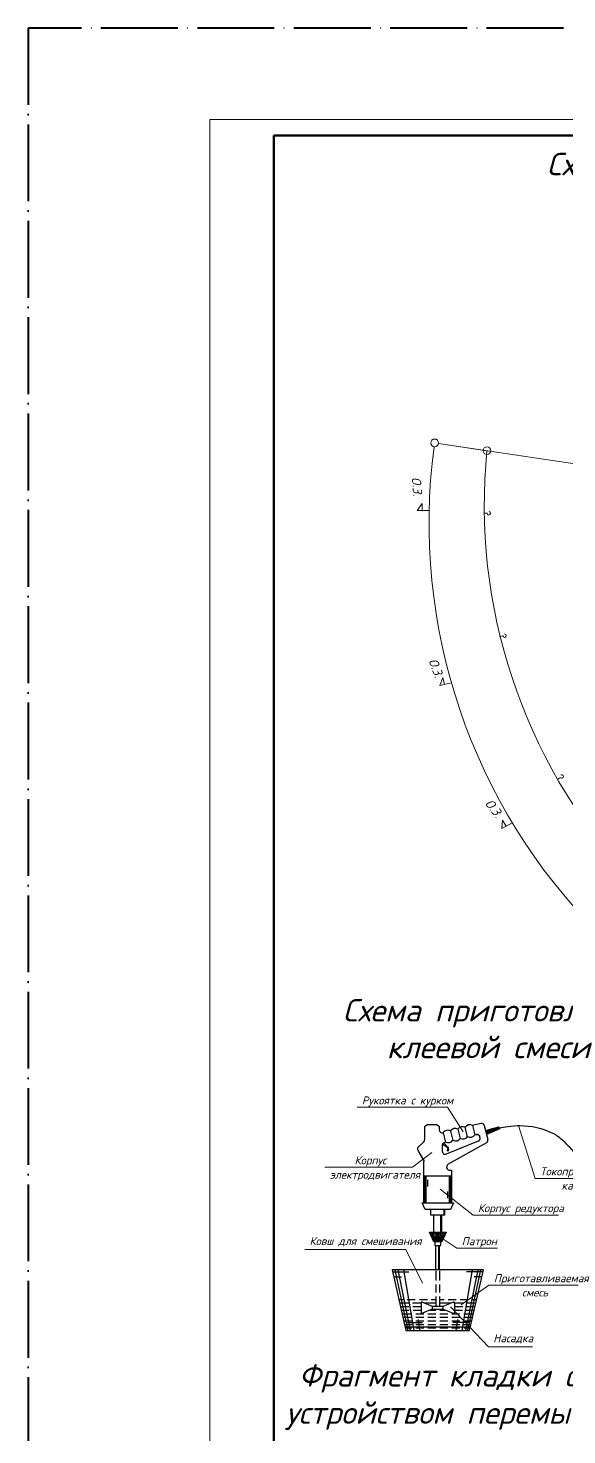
# Model space of a CAD drawing. Header units: millimetres. Extents: x 2279 to 5236, y 896 to 2828.
# Drawn here: x 3389.5 to 3557.7, y 1567.8 to 2007.2 of the extents above; entities that cross this region are included whole.
import ezdxf

# ---------------------------------------------------------------- set-up
doc = ezdxf.new("R2010")
doc.units = ezdxf.units.MM
doc.linetypes.add('ACAD_ISO04W100', pattern=[30, 24, -3, 0, -3])
doc.layers.add('PDF _!!ТОНКАЯ', color=7, linetype='Continuous')
doc.layers.add('PDF _Текст', color=7, linetype='Continuous')
doc.layers.add('ОС', color=1, linetype='Continuous', lineweight=50)
doc.layers.add('Тонкие', color=83, linetype='Continuous', lineweight=15)
doc.styles.add('PDF ISOCPEUR Italic', font='isocpeui.ttf')

msp = doc.modelspace()

# ---------------------------------------------------------------- linework, layer by layer
at = {"linetype": 'ByBlock', "lineweight": 20, "ltscale": 10}
msp.add_line((3694.56, 1850.99), (3517.63, 1877.48), dxfattribs=at)
at = {"linetype": 'ByBlock', "lineweight": 15, "ltscale": 10}
msp.add_line((3532.77, 1875.21), (3517.63, 1877.48), dxfattribs=at)
at = {"color": 242, "linetype": 'ACAD_ISO04W100', "lineweight": 40, "true_color": 0xcd2027}
msp.add_lwpolyline([(3389.53, 1345.78), (4309.17, 1345.78), (4309.17, 2007.21), (3389.53, 2007.21)], close=True, dxfattribs=at)
at = {"linetype": 'ByBlock', "lineweight": 15, "ltscale": 10}
for centre in [(3516.44, 1877.66), (3532.77, 1875.21)]:
    msp.add_circle(centre, 1.2, dxfattribs=at)
msp.add_arc((3696.14, 1852.57), 181.44, 172.4306, 225, dxfattribs=at)
at = {"linetype": 'ByBlock', "lineweight": 20, "ltscale": 10}
msp.add_arc((3703.92, 1858.29), 171.99, 174.3528, 222.2187, dxfattribs=at)
at = {"layer": 'PDF _!!ТОНКАЯ', "lineweight": 20}
for points in [[(3514.74, 1856.5), (3511, 1856.58), (3512.55, 1858.77), (3512.5, 1856.54)], [(3531.76, 1855.73), (3532.82, 1855.66)], [(3536.71, 1817.19), (3537.76, 1817.34)], [(3521.68, 1802.75), (3518.04, 1801.84), (3518.96, 1804.35), (3519.5, 1802.19)], [(3554.83, 1772.55), (3555.7, 1773.15)], [(3540.68, 1759.02), (3537.42, 1757.17), (3537.63, 1759.84), (3538.73, 1757.91)], [(3525.31, 1662.46), (3520.44, 1670.12), (3492.24, 1670.12)], [(3542.62, 1664.4), (3547.87, 1647.89), (3573.23, 1647.89)], [(3515.61, 1656.02), (3509.56, 1651.41), (3482.17, 1651.41)], [(3518.19, 1644.51), (3528.48, 1636.42), (3555.07, 1636.42)], [(3517.43, 1630.07), (3523.36, 1626.09), (3536.02, 1626.09)], [(3512.69, 1615.21), (3507.4, 1625.67), (3475.9, 1625.67)], [(3524.71, 1608.44), (3533.39, 1614.53), (3561.21, 1614.53)], [(3521.37, 1607.8), (3533.27, 1595.31), (3547.02, 1595.31)]]:
    msp.add_lwpolyline(points, dxfattribs=at)
at = {"layer": 'PDF _!!ТОНКАЯ', "lineweight": 25}
for points in [[(3513.37, 1660), (3513.37, 1664.19), (3514.17, 1664.78), (3517.05, 1664.78), (3517.86, 1664.19), (3517.86, 1663.01)], [(3519, 1662.12), (3519.13, 1662.16), (3519.85, 1659.24), (3519.51, 1659.15)], [(3521.41, 1662.71), (3522.13, 1659.79)], [(3530.85, 1665.04), (3528.27, 1664.4), (3528.99, 1661.48), (3529.41, 1661.61)], [(3531.91, 1664.4), (3533.05, 1660.08)], [(3532.33, 1662.84), (3536.48, 1664.02), (3536.74, 1663.34), (3532.63, 1661.65)], [(3532.38, 1662.58), (3532.72, 1662.92)], [(3532.46, 1662.33), (3533.18, 1663.05)], [(3532.5, 1662.12), (3533.6, 1663.17)], [(3532.59, 1661.86), (3534.07, 1663.34)], [(3532.76, 1661.69), (3534.54, 1663.47)], [(3533.31, 1661.95), (3534.96, 1663.6)], [(3533.86, 1662.16), (3535.42, 1663.73)], [(3534.41, 1662.37), (3535.89, 1663.85)], [(3534.92, 1662.58), (3536.31, 1663.98)], [(3535.47, 1662.84), (3536.57, 1663.89)], [(3536.57, 1663.26), (3536.69, 1663.43)], [(3513.03, 1653.65), (3511.25, 1656.66)], [(3518.79, 1658.26), (3518.79, 1656.36)], [(3518.91, 1658.73), (3520.4, 1657.67)], [(3519.3, 1659.07), (3520.48, 1657.76)], [(3530.05, 1659.58), (3520.06, 1655.51)], [(3520.73, 1657.04), (3520.65, 1656.44), (3520.48, 1656.49), (3520.57, 1657.04)], [(3530.47, 1660.93), (3530.56, 1660.63)], [(3513.11, 1640.31), (3513.11, 1653.18)], [(3521.71, 1648.57), (3513.11, 1648.57)], [(3513.41, 1640.31), (3513.41, 1648.57)], [(3513.79, 1640.31), (3513.79, 1648.57)], [(3520.99, 1650.52), (3521.71, 1650.52), (3521.71, 1640.31)], [(3521.03, 1640.31), (3521.03, 1648.57)], [(3521.45, 1640.31), (3521.45, 1648.57)], [(3514.3, 1645.35), (3514.3, 1647.43)], [(3520.52, 1641.75), (3520.52, 1643.83)], [(3515.19, 1638.24), (3513.45, 1638.24), (3512.56, 1640.31), (3522.3, 1640.31), (3521.37, 1638.24), (3519.63, 1638.24)], [(3516.16, 1631.13), (3516.16, 1636.5)], [(3518.41, 1631.13), (3518.41, 1636.5)], [(3518.66, 1631.13), (3518.66, 1636.5)], [(3519.42, 1636.5), (3519.42, 1638.24)], [(3516.46, 1628.12), (3516.2, 1628.12), (3514.85, 1631.13), (3517.43, 1631.13), (3520.01, 1631.13), (3518.66, 1628.12), (3518.41, 1628.12), (3517.43, 1628.12), (3516.46, 1628.12), (3516.46, 1626.98), (3517.43, 1626.98), (3518.41, 1626.98), (3518.41, 1628.12)], [(3514.98, 1630.83), (3517.47, 1630.83)], [(3516.16, 1628.42), (3515.1, 1630.83)], [(3516.33, 1628.42), (3515.48, 1630.83)], [(3516.59, 1628.42), (3515.91, 1630.83)], [(3516.88, 1628.42), (3516.46, 1630.83)], [(3517.18, 1628.42), (3516.97, 1630.83)], [(3519.89, 1630.83), (3517.39, 1630.83)], [(3517.64, 1628.42), (3517.86, 1630.83)], [(3517.94, 1628.42), (3518.36, 1630.83)], [(3518.24, 1628.42), (3518.91, 1630.83)], [(3518.49, 1628.42), (3519.38, 1630.83)], [(3518.7, 1628.42), (3519.72, 1630.83)], [(3518.79, 1628.42), (3517.43, 1628.42), (3516.08, 1628.42)], [(3516.84, 1619.4), (3516.84, 1626.98)], [(3517.77, 1619.4), (3517.77, 1626.98)], [(3517.98, 1619.4), (3517.98, 1626.98)], [(3503.33, 1618.68), (3508.42, 1618.68)], [(3503.67, 1617.16), (3506.09, 1617.16)], [(3504.05, 1619.4), (3508.12, 1600.35)], [(3504.94, 1619.4), (3508.75, 1600.35)], [(3506.68, 1619.4), (3509.94, 1600.35)], [(3516.84, 1619.02), (3516.84, 1616.01)], [(3517.98, 1619.06), (3517.98, 1616.01)], [(3528.14, 1619.4), (3524.88, 1600.35)], [(3529.92, 1619.4), (3526.11, 1600.35)], [(3531.53, 1618.68), (3526.41, 1618.68)], [(3530.81, 1619.4), (3526.7, 1600.35)], [(3531.19, 1617.16), (3528.74, 1617.16)], [(3516.84, 1614.74), (3516.84, 1612.25)], [(3517.98, 1614.74), (3517.98, 1612.25)], [(3505.2, 1610.13), (3506.64, 1610.13)], [(3505.54, 1608.99), (3508.25, 1608.99)], [(3507.91, 1610.13), (3510.4, 1610.13)], [(3509.52, 1608.99), (3512.23, 1608.99)], [(3511.67, 1610.13), (3514.17, 1610.13)], [(3512.23, 1608.94), (3512.23, 1606.02)], [(3512.65, 1609.24), (3515.7, 1607.97), (3515.7, 1607.04), (3517.43, 1607.04), (3519.13, 1607.04), (3519.13, 1607.97), (3522.22, 1609.24)], [(3513.2, 1608.99), (3516.84, 1608.99)], [(3515.4, 1610.13), (3516.84, 1610.13)], [(3516.84, 1610.98), (3516.84, 1607.97)], [(3517.98, 1611.02), (3517.98, 1607.97)], [(3517.98, 1610.13), (3519.42, 1610.13)], [(3517.98, 1608.99), (3521.62, 1608.99)], [(3520.69, 1610.13), (3523.19, 1610.13)], [(3522.6, 1608.99), (3525.35, 1608.99)], [(3522.6, 1608.94), (3522.6, 1606.02)], [(3524.42, 1610.13), (3526.92, 1610.13)], [(3526.58, 1608.99), (3529.33, 1608.99)], [(3528.19, 1610.13), (3529.62, 1610.13)], [(3505.79, 1607.89), (3508.37, 1607.89)], [(3506.04, 1606.78), (3508.5, 1606.78)], [(3506.3, 1605.64), (3509.3, 1605.64)], [(3506.55, 1604.54), (3509.3, 1604.54)], [(3509.64, 1607.89), (3512.23, 1607.89)], [(3509.77, 1606.78), (3512.23, 1606.78)], [(3510.53, 1605.64), (3513.03, 1605.64)], [(3510.53, 1604.54), (3513.03, 1604.54)], [(3515.7, 1607.04), (3512.65, 1605.77)], [(3514.3, 1605.64), (3516.8, 1605.64)], [(3514.3, 1604.54), (3516.8, 1604.54)], [(3515.06, 1606.78), (3516.8, 1606.78)], [(3515.7, 1607.97), (3517.43, 1607.97), (3519.13, 1607.97)], [(3518.03, 1606.78), (3519.76, 1606.78)], [(3518.03, 1605.64), (3520.52, 1605.64)], [(3518.03, 1604.54), (3520.52, 1604.54)], [(3519.13, 1607.04), (3522.22, 1605.77)], [(3521.79, 1605.64), (3524.29, 1605.64)], [(3521.79, 1604.54), (3524.29, 1604.54)], [(3522.6, 1607.89), (3525.22, 1607.89)], [(3522.6, 1606.78), (3525.09, 1606.78)], [(3525.56, 1605.64), (3528.57, 1605.64)], [(3525.56, 1604.54), (3528.31, 1604.54)], [(3526.32, 1606.78), (3528.82, 1606.78)], [(3526.45, 1607.89), (3529.07, 1607.89)], [(3506.81, 1603.44), (3509.3, 1603.44)], [(3507.06, 1602.3), (3509.3, 1602.3)], [(3507.31, 1601.2), (3509.3, 1601.2)], [(3507.48, 1602.89), (3512.69, 1602.89)], [(3507.48, 1601.58), (3527.34, 1601.58)], [(3510.53, 1603.44), (3513.03, 1603.44)], [(3510.53, 1602.3), (3513.03, 1602.3)], [(3510.53, 1601.2), (3513.03, 1601.2)], [(3511.34, 1603.82), (3511.76, 1600.35)], [(3514.3, 1603.44), (3516.8, 1603.44)], [(3514.3, 1602.3), (3516.8, 1602.3)], [(3514.3, 1601.2), (3516.8, 1601.2)], [(3518.03, 1603.44), (3520.52, 1603.44)], [(3518.03, 1602.3), (3520.52, 1602.3)], [(3518.03, 1601.2), (3520.52, 1601.2)], [(3521.79, 1603.44), (3524.29, 1603.44)], [(3521.79, 1602.3), (3524.29, 1602.3)], [(3521.79, 1601.2), (3524.29, 1601.2)], [(3527.34, 1602.89), (3522.13, 1602.89)], [(3523.53, 1603.82), (3523.06, 1600.35)], [(3525.56, 1603.44), (3528.06, 1603.44)], [(3525.56, 1602.3), (3527.8, 1602.3)], [(3525.56, 1601.2), (3527.55, 1601.2)]]:
    msp.add_lwpolyline(points, dxfattribs=at)
for points in [[(3526.7, 1660.93), (3525.98, 1663.86, 0.381206), (3523.7, 1663.3), (3524.42, 1660.38)], [(3536.02, 1663.05), (3536.65, 1663.68), (3538.56, 1663.98), (3540.08, 1664.19), (3541.31, 1664.32), (3542.24, 1664.4), (3543, 1664.4, -0.119968), (3553.33, 1661.99), (3553.76, 1661.78), (3554.14, 1661.57), (3554.52, 1661.31), (3554.9, 1661.06), (3555.28, 1660.8), (3555.66, 1660.51), (3556.04, 1660.17), (3556.42, 1659.83), (3556.85, 1659.41), (3557.31, 1658.94), (3557.86, 1658.39), (3558.45, 1657.76), (3559.13, 1656.95), (3559.94, 1656.06)], [(3511.42, 1657.76), (3513.07, 1659.36, 0.205524), (3513.37, 1660.02)], [(3532.59, 1659.07), (3520.69, 1652.34, 0.251888), (3520.23, 1651.62)]]:
    msp.add_lwpolyline(points, format="xyb", dxfattribs=at)
msp.add_lwpolyline([(3530.53, 1660.97, 0.411688), (3529.43, 1661.62, -0.411688)], format="xyb", close=True, dxfattribs=at)
for points in [[(3517.43, 1638.24), (3515.19, 1638.24), (3515.19, 1636.5), (3517.43, 1636.5), (3519.63, 1636.5), (3519.63, 1638.24)], [(3517.43, 1630.83), (3517.43, 1628.42)], [(3507.48, 1600.35), (3527.34, 1600.35), (3531.7, 1619.4), (3503.17, 1619.4)]]:
    msp.add_lwpolyline(points, close=True, dxfattribs=at)
at = {"layer": 'PDF _!!ТОНКАЯ', "lineweight": 20}
for centre, start, end in [((3533.34, 1855.65), 175.8326, 80.6416), ((3538.27, 1817.44), 187.6835, 92.4924), ((3556.11, 1773.47), 214.52, 119.3289)]:
    msp.add_arc(centre, 0.528, start, end, dxfattribs=at)
at = {"layer": 'PDF _!!ТОНКАЯ', "lineweight": 25}
for centre, radius, start, end in [((3518.81, 1663.03), 0.91, 180, 283.8647), ((3520.59, 1661.21), 1.76, 62.1332, 145.6018), ((3522.87, 1661.76), 1.76, 62.1332, 145.6018), ((3525.29, 1661.97), 1.76, 242.1332, 325.6018), ((3527.44, 1662.9), 1.76, 62.1332, 145.6018), ((3527.53, 1662.52), 1.76, 242.1332, 325.6018), ((3531.09, 1664.21), 0.91, 14.3592, 103.8647), ((3512.03, 1657.14), 0.91, 133.5443, 210.2783), ((3519.74, 1658.29), 0.91, 103.8648, 180), ((3520.71, 1660.83), 1.76, 242.1332, 325.6018), ((3519.87, 1657.18), 0.741, 351.5679, 42.182), ((3519.87, 1657.18), 0.91, 351.568, 42.182), ((3523, 1661.38), 1.76, 242.1332, 325.6018), ((3529.73, 1660.4), 0.91, 292.1045, 14.3591), ((3532.19, 1659.85), 0.91, 299.1577, 14.3591), ((3512.25, 1653.2), 0.91, 0, 30.2783), ((3519.74, 1656.38), 0.91, 180, 292.1045), ((3521.01, 1651.34), 0.826, 159.4061, 270.835), ((3512.54, 1608.97), 0.318, 67.2199, 180), ((3522.32, 1608.97), 0.318, 360, 112.7801), ((3512.54, 1606.04), 0.318, 180, 292.7801), ((3522.32, 1606.04), 0.318, 247.2199, 0)]:
    msp.add_arc(centre, radius, start, end, dxfattribs=at)
at = {"layer": 'ОС', "color": 7}
for p, q in [((3466.22, 1973.64), (4282.22, 1973.64)), ((3466.22, 1389.64), (3466.22, 1973.64))]:
    msp.add_line(p, q, dxfattribs=at)
at = {"layer": 'Тонкие', "color": 7}
for p, q in [((3446.22, 1978.64), (4287.22, 1978.64)), ((3446.22, 1384.64), (3446.22, 1978.64))]:
    msp.add_line(p, q, dxfattribs=at)

# ---------------------------------------------------------------- texts
at = {"layer": 'PDF _Текст', "attachment_point": 7, "style": 'PDF ISOCPEUR Italic'}
for s, insert, char_height in [('Схема производства работ по кладке стен', (3551.46, 1959.35), 6.9997), ('Схема приготовления', (3487.76, 1695.03), 6.9997), ('клеевой смеси', (3501.51, 1685.44), 6.9997), ('Рукоятка с курком', (3493.72, 1670.34), 2.4999), ('Корпус', (3491.44, 1651.63), 2.5), ('электродвигателя', (3483.69, 1647.14), 2.4999), ('Токопроводящий', (3549.35, 1648.16), 2.4999), ('кабель', (3556.08, 1644.42), 2.5), ('Корпус редуктора', (3529.96, 1636.69), 2.4999), ('Ковш для смешивания', (3477.38, 1626.68), 2.4999), ('Патрон', (3524.88, 1626.36), 2.5), ('Приготавливаемая', (3534.92, 1614.8), 2.4999), ('смесь', (3543.76, 1611.02), 2.5), ('Насадка', (3534.75, 1596.33), 2.5), ('Фрагмент кладки стены толщиной 300мм с', (3474, 1580.99), 6.9997), ('устройством перемычек над оконным проемом', (3469.94, 1569.34), 6.9997)]:
    msp.add_mtext(s, dxfattribs=dict(at, insert=insert, char_height=char_height))
at = {"layer": 'PDF _Текст', "char_height": 2.88, "attachment_point": 7, "style": 'PDF ISOCPEUR Italic'}
for insert, rotation in [((3509.28, 1866.88), 274.6139), ((3514.5, 1809.66), 290.215), ((3531.99, 1765.01), 307.4024)]:
    msp.add_mtext('О.З.', dxfattribs=dict(at, insert=insert, rotation=rotation))

doc.saveas('drawing.dxf')
